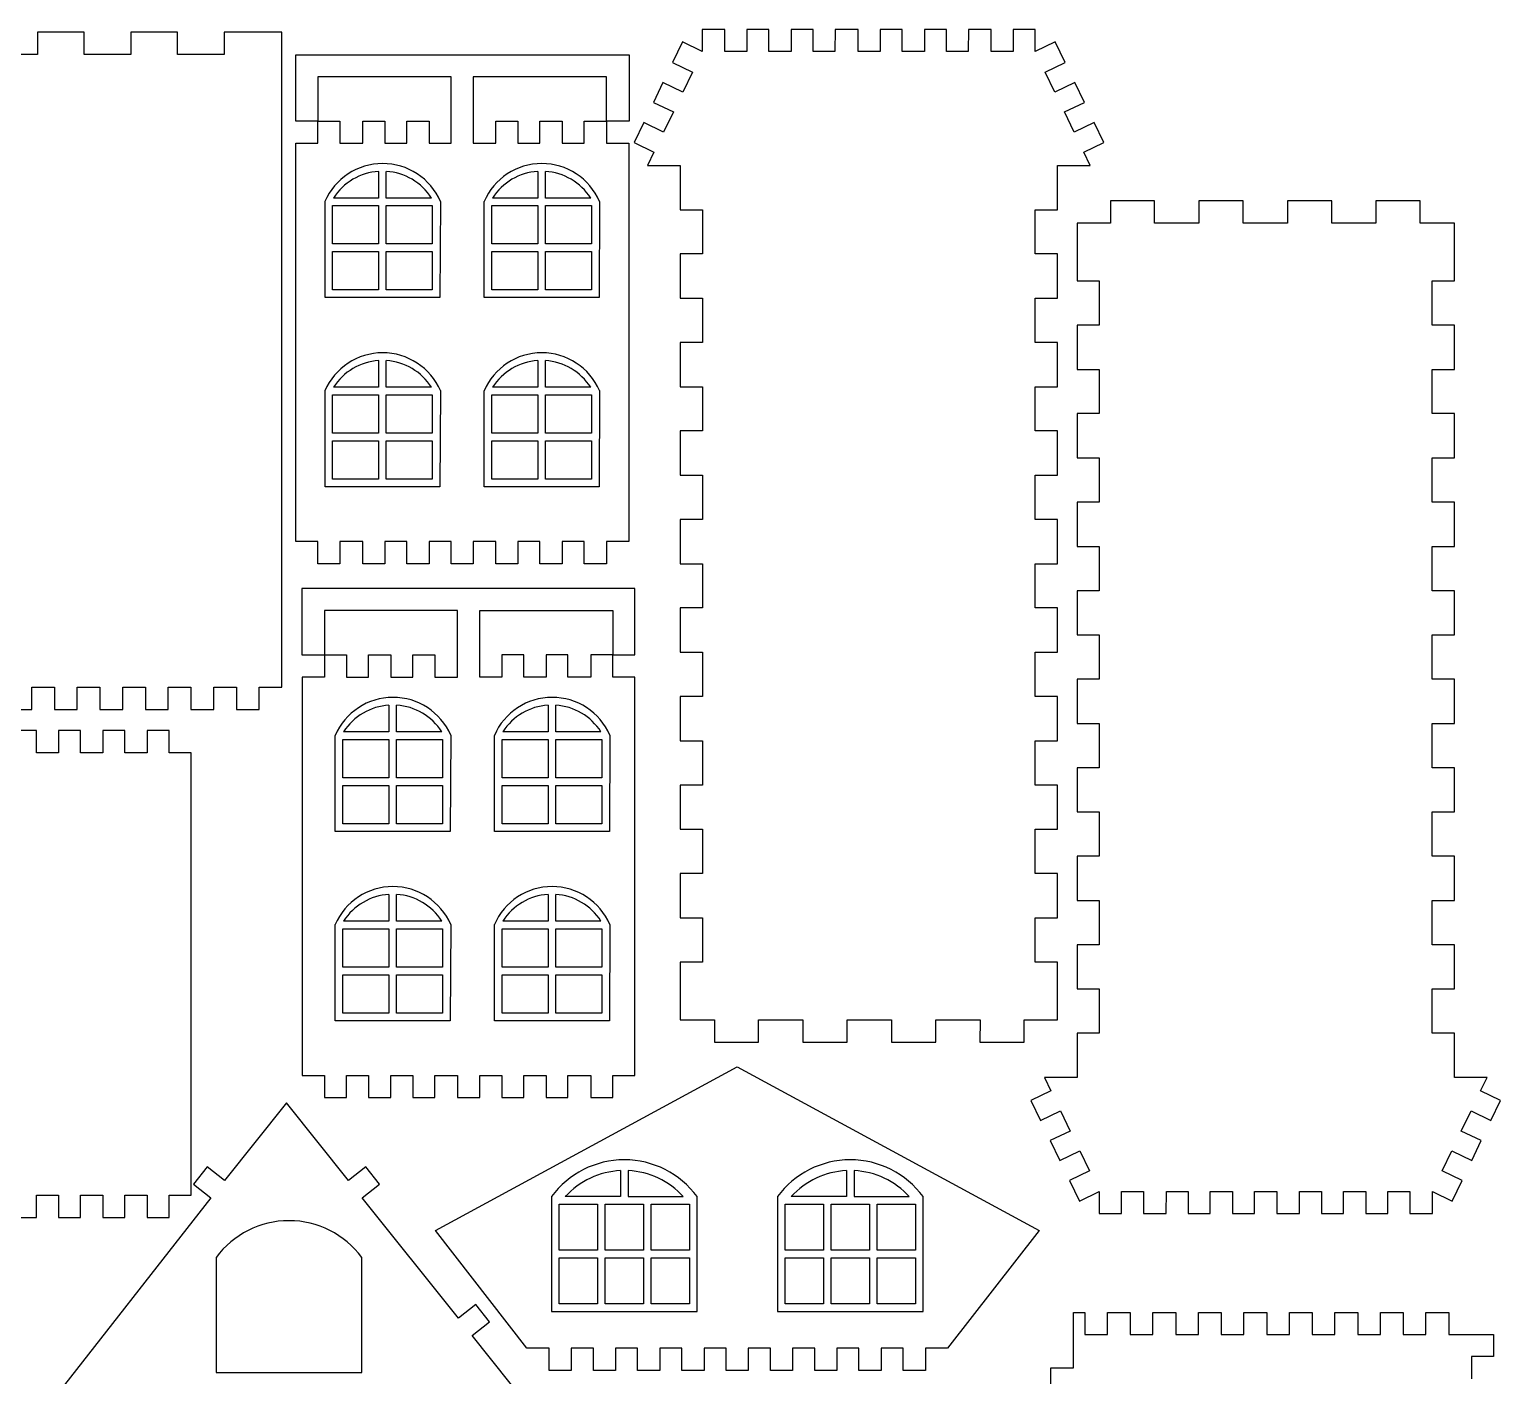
# Model space of a CAD drawing. Extents: x 3 to 797, y -421 to 397.
# Drawn here: x 530.8 to 796.6, y 152.9 to 396.2 of the extents above; entities that cross this region are included whole.
import ezdxf

# ---------------------------------------------------------------- set-up
doc = ezdxf.new("R2010")
doc.units = 0
doc.header["$MEASUREMENT"] = 0
doc.layers.add('LAYER_02', color=1, linetype='CONTINUOUS')
doc.layers.add('PLAT', color=7, linetype='CONTINUOUS')

msp = doc.modelspace()

# ---------------------------------------------------------------- linework, layer by layer
at = {"layer": 'LAYER_02'}
for p, q in [((584.17, 364.45), (584.17, 365.11)), ((584.17, 347.74), (584.17, 364.45)), ((605.02, 365.14), (604.95, 347.74)), ((612.92, 364.45), (612.92, 365.11)), ((612.92, 347.74), (612.92, 364.45)), ((633.78, 365.14), (633.7, 347.74)), ((604.95, 347.74), (584.17, 347.74)), ((633.7, 347.74), (612.92, 347.74)), ((584.17, 330.24), (584.17, 330.9)), ((584.17, 313.53), (584.17, 330.24)), ((605.02, 330.93), (604.95, 313.53)), ((612.92, 330.24), (612.92, 330.9)), ((612.92, 313.53), (612.92, 330.24)), ((633.78, 330.93), (633.7, 313.53)), ((604.95, 313.53), (584.17, 313.53)), ((633.7, 313.53), (612.92, 313.53)), ((586.02, 267.96), (586.02, 268.62)), ((606.88, 268.65), (606.8, 251.25)), ((614.78, 267.96), (614.78, 268.62)), ((635.63, 268.65), (635.56, 251.25)), ((586.02, 251.25), (586.02, 267.96)), ((614.78, 251.25), (614.78, 267.96)), ((606.8, 251.25), (586.02, 251.25)), ((635.56, 251.25), (614.78, 251.25)), ((586.02, 233.75), (586.02, 234.4)), ((606.88, 234.44), (606.8, 217.04)), ((614.78, 233.75), (614.78, 234.4)), ((635.63, 234.44), (635.56, 217.04)), ((586.02, 217.04), (586.02, 233.75)), ((614.78, 217.04), (614.78, 233.75)), ((606.8, 217.04), (586.02, 217.04)), ((635.56, 217.04), (614.78, 217.04)), ((625.1, 185.24), (625.1, 164.46)), ((651.42, 164.46), (651.42, 185.24)), ((665.93, 185.24), (665.93, 164.46)), ((692.25, 164.46), (692.25, 185.24)), ((625.1, 164.46), (651.42, 164.46)), ((665.93, 164.46), (692.25, 164.46))]:
    msp.add_line(p, q, dxfattribs=at)
for centre, radius, start, end in [((594.6, 360.62), 11.36, 23.4421, 156.7332), ((623.36, 360.62), 11.36, 23.4421, 156.7332), ((594.6, 326.41), 11.36, 23.4421, 156.7332), ((623.36, 326.41), 11.36, 23.4421, 156.7332), ((596.46, 264.13), 11.36, 23.4421, 156.7332), ((625.21, 264.13), 11.36, 23.4421, 156.7332), ((596.46, 229.92), 11.36, 23.4421, 156.7332), ((625.21, 229.92), 11.36, 23.4421, 156.7332), ((638.26, 175.54), 16.35, 36.3844, 143.6156), ((679.09, 175.54), 16.35, 36.3844, 143.6156)]:
    msp.add_arc(centre, radius, start, end, dxfattribs=at)
at = {"layer": 'PLAT'}
for p, q in [((656.42, 396.22), (652.31, 396.22)), ((652.31, 396.22), (652.35, 392.22)), ((656.42, 392.22), (656.42, 396.22)), ((664.39, 396.22), (660.4, 396.22)), ((660.4, 396.22), (660.4, 392.22)), ((664.39, 392.22), (664.39, 396.22)), ((672.4, 396.22), (668.41, 396.22)), ((668.41, 396.22), (668.41, 392.22)), ((672.4, 392.22), (672.4, 396.22)), ((676.39, 396.22), (676.33, 392.22)), ((680.49, 396.22), (676.39, 396.22)), ((680.49, 392.22), (680.49, 396.22)), ((688.46, 396.22), (684.47, 396.22)), ((684.47, 396.22), (684.47, 392.22)), ((688.46, 392.22), (688.46, 396.22)), ((696.47, 396.22), (692.49, 396.22)), ((692.49, 396.22), (692.49, 392.22)), ((696.47, 392.22), (696.47, 396.22)), ((700.46, 396.22), (700.4, 392.22)), ((704.56, 396.22), (700.46, 396.22)), ((704.56, 392.22), (704.56, 396.22)), ((712.53, 396.22), (708.55, 396.22)), ((708.55, 396.22), (708.55, 392.22)), ((712.53, 392.22), (712.53, 396.22)), ((540.63, 395.71), (532.19, 395.71)), ((532.19, 395.71), (532.19, 391.71)), ((540.63, 391.71), (540.63, 395.71)), ((557.52, 395.71), (549.07, 395.71)), ((549.07, 395.71), (549.07, 391.71)), ((557.52, 391.71), (557.52, 395.71)), ((576.38, 395.71), (565.96, 395.71)), ((565.96, 395.71), (565.96, 391.71)), ((576.38, 277.3), (576.38, 395.71)), ((648.78, 393.96), (646.99, 390.25)), ((652.35, 392.22), (648.78, 393.96)), ((716.13, 393.96), (712.53, 392.22)), ((717.92, 390.25), (716.13, 393.96)), ((532.19, 391.71), (523.74, 391.7)), ((549.07, 391.71), (540.63, 391.71)), ((565.96, 391.71), (557.52, 391.71)), ((578.9, 379.65), (578.9, 391.65)), ((578.9, 391.65), (639.11, 391.65)), ((639.11, 391.65), (639.11, 379.65)), ((660.4, 392.22), (656.42, 392.22)), ((668.41, 392.22), (664.39, 392.22)), ((676.33, 392.22), (672.4, 392.22)), ((684.47, 392.22), (680.49, 392.22)), ((692.49, 392.22), (688.46, 392.22)), ((700.4, 392.22), (696.47, 392.22)), ((708.55, 392.22), (704.56, 392.22)), ((646.99, 390.25), (650.59, 388.51)), ((650.59, 388.51), (648.85, 384.91)), ((714.32, 388.51), (717.92, 390.25)), ((716.06, 384.91), (714.32, 388.51)), ((606.95, 387.65), (582.88, 387.65)), ((582.88, 387.65), (582.88, 379.65)), ((606.95, 379.65), (606.95, 387.65)), ((635.01, 387.65), (610.94, 387.65)), ((610.94, 387.65), (610.94, 379.65)), ((635.01, 379.65), (635.01, 387.65)), ((645.25, 386.65), (643.51, 383.04)), ((648.85, 384.91), (645.25, 386.65)), ((719.66, 386.65), (716.06, 384.91)), ((721.4, 383.04), (719.66, 386.65)), ((643.51, 383.04), (647.12, 381.31)), ((717.79, 381.31), (721.4, 383.04)), ((647.12, 381.31), (645.36, 377.67)), ((719.55, 377.67), (717.79, 381.31)), ((582.88, 379.65), (578.9, 379.65)), ((582.88, 375.65), (582.88, 379.65)), ((582.88, 379.65), (586.87, 379.65)), ((586.87, 379.65), (586.87, 375.65)), ((590.99, 375.65), (590.99, 379.65)), ((590.99, 379.65), (594.96, 379.65)), ((594.96, 379.65), (594.96, 375.65)), ((598.94, 375.65), (598.94, 379.65)), ((598.94, 379.65), (602.97, 379.65)), ((602.97, 379.65), (602.97, 375.65)), ((606.95, 375.65), (606.95, 379.65)), ((610.94, 379.65), (610.94, 375.65)), ((615.06, 375.65), (615.06, 379.65)), ((615.06, 379.65), (619.03, 379.65)), ((619.03, 379.65), (619.03, 375.65)), ((623.01, 375.65), (623.01, 379.65)), ((623.01, 379.65), (627.04, 379.65)), ((627.04, 379.65), (627.04, 375.65)), ((631.02, 375.65), (631.02, 379.65)), ((631.02, 379.65), (635.01, 379.65)), ((639.11, 379.65), (635.01, 379.65)), ((635.01, 379.65), (635.01, 375.65)), ((641.76, 379.4), (640.02, 375.8)), ((645.36, 377.67), (641.76, 379.4)), ((723.15, 379.4), (719.55, 377.67)), ((724.89, 375.8), (723.15, 379.4)), ((578.9, 303.65), (578.9, 375.65)), ((578.9, 375.65), (582.88, 375.65)), ((586.87, 375.65), (590.99, 375.65)), ((594.96, 375.65), (598.94, 375.65)), ((602.97, 375.65), (606.95, 375.65)), ((610.94, 375.65), (615.06, 375.65)), ((619.03, 375.65), (623.01, 375.65)), ((627.04, 375.65), (631.02, 375.65)), ((635.01, 375.65), (639.05, 375.65)), ((639.05, 375.65), (639.05, 303.65)), ((640.02, 375.8), (643.62, 374.06)), ((721.28, 374.06), (724.89, 375.8)), ((643.62, 374.06), (642.45, 371.64)), ((722.45, 371.64), (721.28, 374.06)), ((593.86, 370.57), (593.86, 365.75)), ((595.25, 365.75), (595.25, 370.57)), ((622.62, 370.57), (622.62, 365.75)), ((624.01, 365.75), (624.01, 370.57)), ((642.45, 371.64), (648.38, 371.64)), ((648.38, 371.64), (648.38, 363.64)), ((716.53, 363.64), (716.53, 371.64)), ((716.53, 371.64), (722.45, 371.64)), ((585.55, 364.37), (593.86, 364.37)), ((585.55, 357.44), (585.55, 364.37)), ((593.86, 365.75), (585.68, 365.75)), ((593.86, 364.37), (593.86, 357.44)), ((603.43, 365.75), (595.25, 365.75)), ((595.25, 357.44), (595.25, 364.37)), ((595.25, 364.37), (603.56, 364.37)), ((603.56, 364.37), (603.56, 357.44)), ((614.31, 364.37), (622.62, 364.37)), ((614.31, 357.44), (614.31, 364.37)), ((622.62, 365.75), (614.44, 365.75)), ((622.62, 364.37), (622.62, 357.44)), ((632.19, 365.75), (624.01, 365.75)), ((624.01, 357.44), (624.01, 364.37)), ((624.01, 364.37), (632.32, 364.37)), ((632.32, 364.37), (632.32, 357.44)), ((734.1, 365.22), (726.1, 365.22)), ((726.1, 365.22), (726.1, 361.22)), ((734.09, 361.22), (734.1, 365.22)), ((750.1, 365.22), (742.1, 365.22)), ((742.1, 365.22), (742.1, 361.22)), ((750.09, 361.22), (750.1, 365.22)), ((766.1, 365.22), (758.1, 365.22)), ((758.1, 365.22), (758.1, 361.22)), ((766.09, 361.22), (766.1, 365.22)), ((782.1, 365.22), (774.1, 365.22)), ((774.1, 365.22), (774.1, 361.22)), ((782.1, 361.22), (782.1, 365.22)), ((648.38, 363.64), (652.38, 363.64)), ((652.38, 363.64), (652.38, 355.64)), ((712.53, 355.64), (712.53, 363.64)), ((712.53, 363.64), (716.53, 363.64)), ((724.1, 361.18), (720.1, 361.18)), ((720.1, 361.18), (720.1, 350.77)), ((726.1, 361.22), (724.1, 361.18)), ((742.1, 361.22), (734.09, 361.22)), ((758.1, 361.22), (750.09, 361.22)), ((774.1, 361.22), (766.09, 361.22)), ((784.26, 361.18), (782.1, 361.22)), ((788.26, 361.18), (784.26, 361.18)), ((788.26, 350.77), (788.26, 361.18)), ((593.86, 357.44), (585.55, 357.44)), ((603.56, 357.44), (595.25, 357.44)), ((622.62, 357.44), (614.31, 357.44)), ((632.32, 357.44), (624.01, 357.44)), ((585.55, 349.13), (585.55, 356.06)), ((585.55, 356.06), (593.86, 356.06)), ((593.86, 356.06), (593.86, 349.13)), ((595.25, 356.06), (603.56, 356.06)), ((595.25, 349.13), (595.25, 356.06)), ((603.56, 356.06), (603.56, 349.13)), ((614.31, 349.13), (614.31, 356.06)), ((614.31, 356.06), (622.62, 356.06)), ((622.62, 356.06), (622.62, 349.13)), ((624.01, 356.06), (632.32, 356.06)), ((624.01, 349.13), (624.01, 356.06)), ((632.32, 356.06), (632.32, 349.13)), ((652.38, 355.64), (648.38, 355.64)), ((648.38, 355.64), (648.38, 347.64)), ((716.53, 355.64), (712.53, 355.64)), ((716.53, 347.64), (716.53, 355.64)), ((593.86, 349.13), (585.55, 349.13)), ((603.56, 349.13), (595.25, 349.13)), ((622.62, 349.13), (614.31, 349.13)), ((632.32, 349.13), (624.01, 349.13)), ((720.1, 350.77), (724.1, 350.77)), ((724.1, 350.77), (724.1, 342.77)), ((784.26, 342.77), (784.26, 350.77)), ((784.26, 350.77), (788.26, 350.77)), ((648.38, 347.64), (652.38, 347.64)), ((652.38, 347.64), (652.38, 339.64)), ((712.53, 339.64), (712.53, 347.64)), ((712.53, 347.64), (716.53, 347.64)), ((724.1, 342.77), (720.1, 342.77)), ((720.1, 342.77), (720.1, 334.77)), ((788.26, 342.77), (784.26, 342.77)), ((788.26, 334.77), (788.26, 342.77)), ((652.38, 339.64), (648.38, 339.64)), ((648.38, 339.64), (648.38, 331.64)), ((716.53, 339.64), (712.53, 339.64)), ((716.53, 331.64), (716.53, 339.64)), ((593.86, 336.36), (593.86, 331.54)), ((595.25, 331.54), (595.25, 336.36)), ((622.62, 336.36), (622.62, 331.54)), ((624.01, 331.54), (624.01, 336.36)), ((720.1, 334.77), (724.1, 334.77)), ((724.1, 334.77), (724.1, 326.77)), ((784.26, 326.77), (784.26, 334.77)), ((784.26, 334.77), (788.26, 334.77)), ((585.55, 330.16), (593.86, 330.16)), ((585.55, 323.23), (585.55, 330.16)), ((593.86, 331.54), (585.68, 331.54)), ((593.86, 330.16), (593.86, 323.23)), ((603.43, 331.54), (595.25, 331.54)), ((595.25, 323.23), (595.25, 330.16)), ((595.25, 330.16), (603.56, 330.16)), ((603.56, 330.16), (603.56, 323.23)), ((614.31, 330.16), (622.62, 330.16)), ((614.31, 323.23), (614.31, 330.16)), ((622.62, 331.54), (614.44, 331.54)), ((622.62, 330.16), (622.62, 323.23)), ((632.19, 331.54), (624.01, 331.54)), ((624.01, 323.23), (624.01, 330.16)), ((624.01, 330.16), (632.32, 330.16)), ((632.32, 330.16), (632.32, 323.23)), ((648.38, 331.64), (652.38, 331.64)), ((652.38, 331.64), (652.38, 323.64)), ((712.53, 323.64), (712.53, 331.64)), ((712.53, 331.64), (716.53, 331.64)), ((724.1, 326.77), (720.1, 326.77)), ((720.1, 326.77), (720.1, 318.77)), ((788.26, 326.77), (784.26, 326.77)), ((788.26, 318.77), (788.26, 326.77)), ((593.86, 323.23), (585.55, 323.23)), ((585.55, 314.92), (585.55, 321.85)), ((585.55, 321.85), (593.86, 321.85)), ((593.86, 321.85), (593.86, 314.92)), ((603.56, 323.23), (595.25, 323.23)), ((595.25, 321.85), (603.56, 321.85)), ((595.25, 314.92), (595.25, 321.85)), ((603.56, 321.85), (603.56, 314.92)), ((622.62, 323.23), (614.31, 323.23)), ((614.31, 314.92), (614.31, 321.85)), ((614.31, 321.85), (622.62, 321.85)), ((622.62, 321.85), (622.62, 314.92)), ((632.32, 323.23), (624.01, 323.23)), ((624.01, 321.85), (632.32, 321.85)), ((624.01, 314.92), (624.01, 321.85)), ((632.32, 321.85), (632.32, 314.92)), ((652.38, 323.64), (648.38, 323.64)), ((648.38, 323.64), (648.38, 315.64)), ((716.53, 323.64), (712.53, 323.64)), ((716.53, 315.64), (716.53, 323.64)), ((720.1, 318.77), (724.1, 318.77)), ((724.1, 318.77), (724.1, 310.77)), ((784.26, 310.77), (784.26, 318.77)), ((784.26, 318.77), (788.26, 318.77)), ((593.86, 314.92), (585.55, 314.92)), ((603.56, 314.92), (595.25, 314.92)), ((622.62, 314.92), (614.31, 314.92)), ((632.32, 314.92), (624.01, 314.92)), ((648.38, 315.64), (652.38, 315.64)), ((652.38, 315.64), (652.38, 307.64)), ((712.53, 307.64), (712.53, 315.64)), ((712.53, 315.64), (716.53, 315.64)), ((724.1, 310.77), (720.1, 310.77)), ((720.1, 310.77), (720.1, 302.77)), ((788.26, 310.77), (784.26, 310.77)), ((788.26, 302.77), (788.26, 310.77)), ((652.38, 307.64), (648.38, 307.64)), ((648.38, 307.64), (648.38, 299.64)), ((716.53, 307.64), (712.53, 307.64)), ((716.53, 299.64), (716.53, 307.64)), ((582.88, 303.65), (578.9, 303.65)), ((582.88, 299.65), (582.88, 303.65)), ((590.99, 303.65), (586.87, 303.65)), ((586.87, 303.65), (586.87, 299.65)), ((590.99, 299.65), (590.99, 303.65)), ((598.94, 303.65), (594.96, 303.65)), ((594.96, 303.65), (594.96, 299.65)), ((598.94, 299.65), (598.94, 303.65)), ((606.95, 303.65), (602.97, 303.65)), ((602.97, 303.65), (602.97, 299.65)), ((606.95, 299.65), (606.95, 303.65)), ((615.06, 303.65), (610.94, 303.65)), ((610.94, 303.65), (610.94, 299.65)), ((615.06, 299.65), (615.06, 303.65)), ((623.01, 303.65), (619.03, 303.65)), ((619.03, 303.65), (619.03, 299.65)), ((623.01, 299.65), (623.01, 303.65)), ((631.02, 303.65), (627.04, 303.65)), ((627.04, 303.65), (627.04, 299.65)), ((631.02, 299.65), (631.02, 303.65)), ((639.05, 303.65), (635.01, 303.65)), ((635.01, 303.65), (635.01, 299.65)), ((720.1, 302.77), (724.1, 302.77)), ((724.1, 302.77), (724.1, 294.77)), ((784.26, 294.77), (784.26, 302.77)), ((784.26, 302.77), (788.26, 302.77)), ((586.87, 299.65), (582.88, 299.65)), ((594.96, 299.65), (590.99, 299.65)), ((602.97, 299.65), (598.94, 299.65)), ((610.94, 299.65), (606.95, 299.65)), ((619.03, 299.65), (615.06, 299.65)), ((627.04, 299.65), (623.01, 299.65)), ((635.01, 299.65), (631.02, 299.65)), ((648.38, 299.64), (652.38, 299.64)), ((652.38, 299.64), (652.38, 291.64)), ((712.53, 291.64), (712.53, 299.64)), ((712.53, 299.64), (716.53, 299.64)), ((640.18, 295.16), (579.96, 295.16)), ((579.96, 295.16), (579.96, 283.16)), ((640.18, 283.16), (640.18, 295.16)), ((724.1, 294.77), (720.1, 294.77)), ((720.1, 294.77), (720.1, 286.77)), ((788.26, 294.77), (784.26, 294.77)), ((788.26, 286.77), (788.26, 294.77)), ((608.13, 291.16), (584.06, 291.16)), ((584.06, 291.16), (584.06, 283.16)), ((608.13, 283.16), (608.13, 291.16)), ((612.12, 291.16), (636.19, 291.16)), ((612.12, 283.16), (612.12, 291.16)), ((636.19, 291.16), (636.19, 283.16)), ((652.38, 291.64), (648.38, 291.64)), ((648.38, 291.64), (648.38, 283.64)), ((716.53, 291.64), (712.53, 291.64)), ((716.53, 283.64), (716.53, 291.64)), ((720.1, 286.77), (724.1, 286.77)), ((724.1, 286.77), (724.1, 278.77)), ((784.26, 278.77), (784.26, 286.77)), ((784.26, 286.77), (788.26, 286.77)), ((579.96, 283.16), (584.06, 283.16)), ((584.06, 283.16), (588.05, 283.16)), ((584.06, 283.16), (584.06, 279.16)), ((588.05, 283.16), (588.05, 279.16)), ((592.03, 279.16), (592.03, 283.16)), ((592.03, 283.16), (596.06, 283.16)), ((596.06, 283.16), (596.06, 279.16)), ((600.05, 279.16), (600.05, 283.16)), ((600.05, 283.16), (604.01, 283.16)), ((604.01, 283.16), (604.01, 279.16)), ((608.13, 279.16), (608.13, 283.16)), ((612.12, 279.16), (612.12, 283.16)), ((620.13, 283.16), (616.1, 283.16)), ((616.1, 283.16), (616.1, 279.16)), ((620.13, 279.16), (620.13, 283.16)), ((628.08, 283.16), (624.12, 283.16)), ((624.12, 283.16), (624.12, 279.16)), ((628.08, 279.16), (628.08, 283.16)), ((636.19, 283.16), (632.21, 283.16)), ((632.21, 283.16), (632.21, 279.16)), ((636.19, 283.16), (640.18, 283.16)), ((636.19, 279.16), (636.19, 283.16)), ((648.38, 283.64), (652.38, 283.64)), ((652.38, 283.64), (652.38, 275.64)), ((712.53, 275.64), (712.53, 283.64)), ((712.53, 283.64), (716.53, 283.64)), ((584.06, 279.16), (580.02, 279.16)), ((580.02, 279.16), (580.02, 207.16)), ((588.05, 279.16), (592.03, 279.16)), ((596.06, 279.16), (600.05, 279.16)), ((604.01, 279.16), (608.13, 279.16)), ((616.1, 279.16), (612.12, 279.16)), ((624.12, 279.16), (620.13, 279.16)), ((632.21, 279.16), (628.08, 279.16)), ((640.18, 279.16), (636.19, 279.16)), ((640.18, 207.16), (640.18, 279.16)), ((531.16, 273.3), (531.16, 277.3)), ((531.16, 277.3), (535.27, 277.3)), ((535.27, 277.3), (535.27, 273.3)), ((539.39, 273.3), (539.39, 277.3)), ((539.39, 277.3), (543.5, 277.3)), ((543.5, 277.3), (543.5, 273.3)), ((547.61, 273.3), (547.61, 277.3)), ((547.61, 277.3), (551.72, 277.3)), ((551.72, 277.3), (551.72, 273.3)), ((555.83, 273.3), (555.83, 277.3)), ((555.83, 277.3), (559.94, 277.3)), ((559.94, 277.3), (559.94, 273.3)), ((564.05, 273.3), (564.05, 277.3)), ((564.05, 277.3), (568.16, 277.3)), ((568.16, 277.3), (568.16, 273.3)), ((572.27, 273.3), (572.27, 277.3)), ((572.27, 277.3), (576.38, 277.3)), ((724.1, 278.77), (720.1, 278.77)), ((720.1, 278.77), (720.1, 270.77)), ((788.26, 278.77), (784.26, 278.77)), ((788.26, 270.77), (788.26, 278.77)), ((595.72, 274.08), (595.72, 269.26)), ((597.11, 269.26), (597.11, 274.08)), ((624.48, 274.08), (624.48, 269.26)), ((625.86, 269.26), (625.86, 274.08)), ((652.38, 275.64), (648.38, 275.64)), ((648.38, 275.64), (648.38, 267.64)), ((716.53, 275.64), (712.53, 275.64)), ((716.53, 267.64), (716.53, 275.64)), ((527.05, 273.3), (531.16, 273.3)), ((535.27, 273.3), (539.39, 273.3)), ((543.5, 273.3), (547.61, 273.3)), ((551.72, 273.3), (555.83, 273.3)), ((559.94, 273.3), (564.05, 273.3)), ((568.16, 273.3), (572.27, 273.3)), ((532.01, 269.48), (528.01, 269.48)), ((532.01, 265.48), (532.01, 269.48)), ((540.01, 269.48), (536.01, 269.48)), ((536.01, 269.48), (536.01, 265.48)), ((540.01, 265.48), (540.01, 269.48)), ((548.01, 269.48), (544.01, 269.48)), ((544.01, 269.48), (544.01, 265.48)), ((548.01, 265.48), (548.01, 269.48)), ((556.01, 269.48), (552.01, 269.48)), ((552.01, 269.48), (552.01, 265.48)), ((556.01, 265.48), (556.01, 269.48)), ((595.72, 269.26), (587.54, 269.26)), ((605.29, 269.26), (597.11, 269.26)), ((624.48, 269.26), (616.3, 269.26)), ((634.04, 269.26), (625.86, 269.26)), ((720.1, 270.77), (724.1, 270.77)), ((724.1, 270.77), (724.1, 262.77)), ((784.26, 262.77), (784.26, 270.77)), ((784.26, 270.77), (788.26, 270.77)), ((587.41, 267.87), (595.72, 267.87)), ((587.41, 260.95), (587.41, 267.87)), ((595.72, 267.87), (595.72, 260.95)), ((597.11, 260.95), (597.11, 267.87)), ((597.11, 267.87), (605.42, 267.87)), ((605.42, 267.87), (605.42, 260.95)), ((616.17, 267.87), (624.48, 267.87)), ((616.17, 260.95), (616.17, 267.87)), ((624.48, 267.87), (624.48, 260.95)), ((625.86, 260.95), (625.86, 267.87)), ((625.86, 267.87), (634.17, 267.87)), ((634.17, 267.87), (634.17, 260.95)), ((648.38, 267.64), (652.38, 267.64)), ((652.38, 267.64), (652.38, 259.64)), ((712.53, 259.64), (712.53, 267.64)), ((712.53, 267.64), (716.53, 267.64)), ((536.01, 265.48), (532.01, 265.48)), ((544.01, 265.48), (540.01, 265.48)), ((552.01, 265.48), (548.01, 265.48)), ((560.01, 265.48), (556.01, 265.48)), ((560.01, 185.48), (560.01, 265.48)), ((595.72, 260.95), (587.41, 260.95)), ((605.42, 260.95), (597.11, 260.95)), ((624.48, 260.95), (616.17, 260.95)), ((634.17, 260.95), (625.86, 260.95)), ((724.1, 262.77), (720.1, 262.77)), ((720.1, 262.77), (720.1, 254.77)), ((788.26, 262.77), (784.26, 262.77)), ((788.26, 254.77), (788.26, 262.77)), ((587.41, 252.64), (587.41, 259.56)), ((587.41, 259.56), (595.72, 259.56)), ((595.72, 259.56), (595.72, 252.64)), ((597.11, 259.56), (605.42, 259.56)), ((597.11, 252.64), (597.11, 259.56)), ((605.42, 259.56), (605.42, 252.64)), ((616.17, 252.64), (616.17, 259.56)), ((616.17, 259.56), (624.48, 259.56)), ((624.48, 259.56), (624.48, 252.64)), ((625.86, 259.56), (634.17, 259.56)), ((625.86, 252.64), (625.86, 259.56)), ((634.17, 259.56), (634.17, 252.64)), ((652.38, 259.64), (648.38, 259.64)), ((648.38, 259.64), (648.38, 251.64)), ((716.53, 259.64), (712.53, 259.64)), ((716.53, 251.64), (716.53, 259.64)), ((595.72, 252.64), (587.41, 252.64)), ((605.42, 252.64), (597.11, 252.64)), ((624.48, 252.64), (616.17, 252.64)), ((634.17, 252.64), (625.86, 252.64)), ((720.1, 254.77), (724.1, 254.77)), ((724.1, 254.77), (724.1, 246.77)), ((784.26, 246.77), (784.26, 254.77)), ((784.26, 254.77), (788.26, 254.77)), ((648.38, 251.64), (652.38, 251.64)), ((652.38, 251.64), (652.38, 243.64)), ((712.53, 243.64), (712.53, 251.64)), ((712.53, 251.64), (716.53, 251.64)), ((724.1, 246.77), (720.1, 246.77)), ((720.1, 246.77), (720.1, 238.77)), ((788.26, 246.77), (784.26, 246.77)), ((788.26, 238.77), (788.26, 246.77)), ((652.38, 243.64), (648.38, 243.64)), ((648.38, 243.64), (648.38, 235.64)), ((716.53, 243.64), (712.53, 243.64)), ((716.53, 235.64), (716.53, 243.64)), ((595.72, 239.87), (595.72, 235.05)), ((597.11, 235.05), (597.11, 239.87)), ((624.48, 239.87), (624.48, 235.05)), ((625.86, 235.05), (625.86, 239.87)), ((720.1, 238.77), (724.1, 238.77)), ((724.1, 238.77), (724.1, 230.77)), ((784.26, 230.77), (784.26, 238.77)), ((784.26, 238.77), (788.26, 238.77)), ((595.72, 235.05), (587.54, 235.05)), ((605.29, 235.05), (597.11, 235.05)), ((624.48, 235.05), (616.3, 235.05)), ((634.04, 235.05), (625.86, 235.05)), ((648.38, 235.64), (652.38, 235.64)), ((652.38, 235.64), (652.38, 227.64)), ((712.53, 227.64), (712.53, 235.64)), ((712.53, 235.64), (716.53, 235.64)), ((587.41, 233.66), (595.72, 233.66)), ((587.41, 226.74), (587.41, 233.66)), ((595.72, 233.66), (595.72, 226.74)), ((597.11, 226.74), (597.11, 233.66)), ((597.11, 233.66), (605.42, 233.66)), ((605.42, 233.66), (605.42, 226.74)), ((616.17, 233.66), (624.48, 233.66)), ((616.17, 226.74), (616.17, 233.66)), ((624.48, 233.66), (624.48, 226.74)), ((625.86, 226.74), (625.86, 233.66)), ((625.86, 233.66), (634.17, 233.66)), ((634.17, 233.66), (634.17, 226.74)), ((724.1, 230.77), (720.1, 230.77)), ((720.1, 230.77), (720.1, 222.77)), ((788.26, 230.77), (784.26, 230.77)), ((788.26, 222.77), (788.26, 230.77)), ((595.72, 226.74), (587.41, 226.74)), ((605.42, 226.74), (597.11, 226.74)), ((624.48, 226.74), (616.17, 226.74)), ((634.17, 226.74), (625.86, 226.74)), ((652.38, 227.64), (648.38, 227.64)), ((648.38, 227.64), (648.38, 217.22)), ((716.53, 227.64), (712.53, 227.64)), ((716.53, 217.22), (716.53, 227.64)), ((587.41, 218.43), (587.41, 225.35)), ((587.41, 225.35), (595.72, 225.35)), ((595.72, 225.35), (595.72, 218.43)), ((597.11, 225.35), (605.42, 225.35)), ((597.11, 218.43), (597.11, 225.35)), ((605.42, 225.35), (605.42, 218.43)), ((616.17, 218.43), (616.17, 225.35)), ((616.17, 225.35), (624.48, 225.35)), ((624.48, 225.35), (624.48, 218.43)), ((625.86, 225.35), (634.17, 225.35)), ((625.86, 218.43), (625.86, 225.35)), ((634.17, 225.35), (634.17, 218.43)), ((720.1, 222.77), (724.1, 222.77)), ((724.1, 222.77), (724.1, 214.77)), ((784.26, 214.77), (784.26, 222.77)), ((784.26, 222.77), (788.26, 222.77)), ((595.72, 218.43), (587.41, 218.43)), ((605.42, 218.43), (597.11, 218.43)), ((624.48, 218.43), (616.17, 218.43)), ((634.17, 218.43), (625.86, 218.43)), ((648.38, 217.22), (652.38, 217.22)), ((652.38, 217.22), (654.53, 217.18)), ((654.53, 217.18), (654.53, 213.18)), ((662.53, 213.18), (662.53, 217.18)), ((662.53, 217.18), (670.55, 217.18)), ((670.55, 217.18), (670.53, 213.18)), ((678.53, 213.18), (678.53, 217.18)), ((678.53, 217.18), (686.55, 217.18)), ((686.55, 217.18), (686.53, 213.18)), ((694.53, 213.18), (694.53, 217.18)), ((694.53, 217.18), (702.55, 217.18)), ((702.55, 217.18), (702.53, 213.18)), ((710.53, 217.18), (712.53, 217.22)), ((710.53, 213.18), (710.53, 217.18)), ((712.53, 217.22), (716.53, 217.22)), ((654.53, 213.18), (662.53, 213.18)), ((670.53, 213.18), (678.53, 213.18)), ((686.53, 213.18), (694.53, 213.18)), ((702.53, 213.18), (710.53, 213.18)), ((724.1, 214.77), (720.1, 214.77)), ((720.1, 214.77), (720.1, 206.77)), ((788.26, 214.77), (784.26, 214.77)), ((788.26, 206.77), (788.26, 214.77)), ((604.11, 179.14), (658.67, 208.69)), ((658.67, 208.69), (713.24, 179.14)), ((580.02, 207.16), (584.06, 207.16)), ((584.06, 207.16), (584.06, 203.16)), ((588.05, 203.16), (588.05, 207.16)), ((588.05, 207.16), (592.03, 207.16)), ((592.03, 207.16), (592.03, 203.16)), ((596.06, 203.16), (596.06, 207.16)), ((596.06, 207.16), (600.05, 207.16)), ((600.05, 207.16), (600.05, 203.16)), ((604.01, 203.16), (604.01, 207.16)), ((604.01, 207.16), (608.13, 207.16)), ((608.13, 207.16), (608.13, 203.16)), ((612.12, 203.16), (612.12, 207.16)), ((612.12, 207.16), (616.1, 207.16)), ((616.1, 207.16), (616.1, 203.16)), ((620.13, 203.16), (620.13, 207.16)), ((620.13, 207.16), (624.12, 207.16)), ((624.12, 207.16), (624.12, 203.16)), ((628.08, 203.16), (628.08, 207.16)), ((628.08, 207.16), (632.21, 207.16)), ((632.21, 207.16), (632.21, 203.16)), ((636.19, 203.16), (636.19, 207.16)), ((636.19, 207.16), (640.18, 207.16)), ((720.1, 206.77), (714.18, 206.77)), ((714.18, 206.77), (715.35, 204.34)), ((794.18, 206.77), (788.26, 206.77)), ((793.01, 204.34), (794.18, 206.77)), ((577.2, 202.17), (566.01, 188.14)), ((588.4, 188.14), (577.2, 202.17)), ((584.06, 203.16), (588.05, 203.16)), ((592.03, 203.16), (596.06, 203.16)), ((600.05, 203.16), (604.01, 203.16)), ((608.13, 203.16), (612.12, 203.16)), ((616.1, 203.16), (620.13, 203.16)), ((624.12, 203.16), (628.08, 203.16)), ((632.21, 203.16), (636.19, 203.16)), ((715.35, 204.34), (711.75, 202.6)), ((711.75, 202.6), (713.48, 199)), ((796.61, 202.6), (793.01, 204.34)), ((794.88, 199), (796.61, 202.6)), ((713.48, 199), (717.09, 200.74)), ((717.09, 200.74), (718.84, 197.1)), ((789.52, 197.1), (791.27, 200.74)), ((791.27, 200.74), (794.88, 199)), ((718.84, 197.1), (715.24, 195.36)), ((793.12, 195.36), (789.52, 197.1)), ((715.24, 195.36), (716.98, 191.76)), ((791.39, 191.76), (793.12, 195.36)), ((716.98, 191.76), (720.58, 193.49)), ((720.58, 193.49), (722.32, 189.89)), ((786.04, 189.89), (787.78, 193.49)), ((787.78, 193.49), (791.39, 191.76)), ((562.88, 190.64), (560.39, 187.51)), ((566.01, 188.14), (562.88, 190.64)), ((591.52, 190.64), (588.4, 188.14)), ((594.02, 187.51), (591.52, 190.64)), ((637.58, 189.94), (637.58, 185.24)), ((638.96, 189.94), (638.96, 185.24)), ((678.41, 189.94), (678.41, 185.24)), ((679.79, 189.94), (679.79, 185.24)), ((722.32, 189.89), (718.71, 188.15)), ((789.65, 188.15), (786.04, 189.89)), ((560.39, 187.51), (563.51, 185.02)), ((590.89, 185.02), (594.02, 187.51)), ((718.71, 188.15), (720.5, 184.44)), ((720.5, 184.44), (724.1, 186.18)), ((724.1, 186.18), (724.1, 182.18)), ((728.09, 182.18), (728.09, 186.18)), ((728.09, 186.18), (732.07, 186.18)), ((732.07, 186.18), (732.07, 182.18)), ((736.18, 182.18), (736.23, 186.18)), ((736.23, 186.18), (740.16, 186.18)), ((740.16, 186.18), (740.16, 182.18)), ((744.15, 182.18), (744.15, 186.18)), ((744.15, 186.18), (748.18, 186.18)), ((748.18, 186.18), (748.18, 182.18)), ((752.16, 182.18), (752.16, 186.18)), ((752.16, 186.18), (756.15, 186.18)), ((756.15, 186.18), (756.15, 182.18)), ((760.25, 182.18), (760.3, 186.18)), ((760.3, 186.18), (764.23, 186.18)), ((764.23, 186.18), (764.23, 182.18)), ((768.22, 182.18), (768.22, 186.18)), ((768.22, 186.18), (772.25, 186.18)), ((772.25, 186.18), (772.25, 182.18)), ((776.23, 182.18), (776.23, 186.18)), ((776.23, 186.18), (780.22, 186.18)), ((780.22, 186.18), (780.22, 182.18)), ((784.32, 182.18), (784.29, 186.18)), ((784.29, 186.18), (787.86, 184.44)), ((787.86, 184.44), (789.65, 188.15)), ((532.01, 181.48), (532.01, 185.48)), ((532.01, 185.48), (536.01, 185.48)), ((563.51, 185.02), (533.56, 146.75)), ((536.01, 185.48), (536.01, 181.48)), ((540.01, 181.48), (540.01, 185.48)), ((540.01, 185.48), (544.01, 185.48)), ((544.01, 185.48), (544.01, 181.48)), ((548.01, 181.48), (548.01, 185.48)), ((548.01, 185.48), (552.01, 185.48)), ((552.01, 185.48), (552.01, 181.48)), ((556.01, 185.48), (560.01, 185.48)), ((556.01, 181.48), (556.01, 185.48)), ((608.27, 163.24), (590.89, 185.02)), ((626.48, 175.54), (626.48, 183.85)), ((626.48, 183.85), (633.41, 183.85)), ((637.58, 185.24), (627.59, 185.24)), ((633.41, 183.85), (633.41, 175.54)), ((634.79, 175.54), (634.79, 183.85)), ((634.79, 183.85), (641.72, 183.85)), ((638.96, 185.24), (648.92, 185.24)), ((641.72, 183.85), (641.72, 175.54)), ((643.11, 175.54), (643.11, 183.85)), ((643.11, 183.85), (650.03, 183.85)), ((650.03, 183.85), (650.03, 175.54)), ((667.31, 175.54), (667.31, 183.85)), ((667.31, 183.85), (674.24, 183.85)), ((678.41, 185.24), (668.42, 185.24)), ((674.24, 183.85), (674.24, 175.54)), ((675.62, 175.54), (675.62, 183.85)), ((675.62, 183.85), (682.55, 183.85)), ((679.79, 185.24), (689.75, 185.24)), ((682.55, 183.85), (682.55, 175.54)), ((683.94, 175.54), (683.94, 183.85)), ((683.94, 183.85), (690.86, 183.85)), ((690.86, 183.85), (690.86, 175.54)), ((528.01, 181.48), (532.01, 181.48)), ((536.01, 181.48), (540.01, 181.48)), ((544.01, 181.48), (548.01, 181.48)), ((552.01, 181.48), (556.01, 181.48)), ((724.1, 182.18), (728.09, 182.18)), ((732.07, 182.18), (736.18, 182.18)), ((740.16, 182.18), (744.15, 182.18)), ((748.18, 182.18), (752.16, 182.18)), ((756.15, 182.18), (760.25, 182.18)), ((764.23, 182.18), (768.22, 182.18)), ((772.25, 182.18), (776.23, 182.18)), ((780.22, 182.18), (784.32, 182.18)), ((620.67, 157.82), (604.11, 179.14)), ((713.24, 179.14), (696.67, 157.82)), ((633.41, 175.54), (626.48, 175.54)), ((641.72, 175.54), (634.79, 175.54)), ((650.03, 175.54), (643.11, 175.54)), ((674.24, 175.54), (667.31, 175.54)), ((682.55, 175.54), (675.62, 175.54)), ((690.86, 175.54), (683.94, 175.54)), ((564.49, 174.24), (564.49, 153.46)), ((590.82, 153.46), (590.82, 174.24)), ((626.48, 174.15), (633.41, 174.15)), ((626.48, 165.84), (626.48, 174.15)), ((633.41, 174.15), (633.41, 165.84)), ((634.79, 174.15), (641.72, 174.15)), ((634.79, 165.84), (634.79, 174.15)), ((641.72, 174.15), (641.72, 165.84)), ((643.11, 165.84), (643.11, 174.15)), ((643.11, 174.15), (650.03, 174.15)), ((650.03, 174.15), (650.03, 165.84)), ((667.31, 174.15), (674.24, 174.15)), ((667.31, 165.84), (667.31, 174.15)), ((674.24, 174.15), (674.24, 165.84)), ((675.62, 174.15), (682.55, 174.15)), ((675.62, 165.84), (675.62, 174.15)), ((682.55, 174.15), (682.55, 165.84)), ((683.94, 165.84), (683.94, 174.15)), ((683.94, 174.15), (690.86, 174.15)), ((690.86, 174.15), (690.86, 165.84)), ((611.4, 165.74), (608.27, 163.24)), ((613.89, 162.61), (611.4, 165.74)), ((633.41, 165.84), (626.48, 165.84)), ((641.72, 165.84), (634.79, 165.84)), ((650.03, 165.84), (643.11, 165.84)), ((674.24, 165.84), (667.31, 165.84)), ((682.55, 165.84), (675.62, 165.84)), ((690.86, 165.84), (683.94, 165.84)), ((610.77, 160.12), (613.89, 162.61)), ((719.41, 154.31), (719.41, 164.31)), ((719.41, 164.31), (721.46, 164.31)), ((721.46, 164.31), (721.46, 160.31)), ((725.58, 160.31), (725.58, 164.31)), ((725.58, 164.31), (729.69, 164.31)), ((729.69, 164.31), (729.69, 160.31)), ((733.8, 160.31), (733.8, 164.31)), ((733.8, 164.31), (737.91, 164.31)), ((737.91, 164.31), (737.91, 160.31)), ((742.02, 160.31), (742.02, 164.31)), ((742.02, 164.31), (746.13, 164.31)), ((746.13, 164.31), (746.13, 160.31)), ((750.24, 160.31), (750.24, 164.31)), ((750.24, 164.31), (754.35, 164.31)), ((754.35, 164.31), (754.35, 160.31)), ((758.46, 160.31), (758.46, 164.31)), ((758.46, 164.31), (762.57, 164.31)), ((762.57, 164.31), (762.57, 160.31)), ((766.68, 160.31), (766.68, 164.31)), ((766.68, 164.31), (770.8, 164.31)), ((770.8, 164.31), (770.8, 160.31)), ((774.91, 160.31), (774.91, 164.31)), ((774.91, 164.31), (779.02, 164.31)), ((779.02, 164.31), (779.02, 160.31)), ((783.13, 160.31), (783.13, 164.31)), ((783.13, 164.31), (787.24, 164.31)), ((787.24, 164.31), (787.24, 160.31)), ((621.43, 146.75), (610.77, 160.12)), ((721.46, 160.31), (725.58, 160.31)), ((729.69, 160.31), (733.8, 160.31)), ((737.91, 160.31), (742.02, 160.31)), ((746.13, 160.31), (750.24, 160.31)), ((754.35, 160.31), (758.46, 160.31)), ((762.57, 160.31), (766.68, 160.31)), ((770.8, 160.31), (774.91, 160.31)), ((779.02, 160.31), (783.13, 160.31)), ((787.24, 160.31), (791.35, 160.31)), ((791.35, 160.31), (795.35, 160.31)), ((795.35, 160.31), (795.35, 156.31)), ((624.67, 157.82), (620.67, 157.82)), ((624.67, 153.82), (624.67, 157.82)), ((632.67, 157.82), (628.67, 157.82)), ((628.67, 157.82), (628.67, 153.82)), ((632.67, 153.82), (632.67, 157.82)), ((640.67, 157.82), (636.67, 157.82)), ((636.67, 157.82), (636.67, 153.82)), ((640.67, 153.82), (640.67, 157.82)), ((648.67, 157.82), (644.67, 157.82)), ((644.67, 157.82), (644.67, 153.82)), ((648.67, 153.82), (648.67, 157.82)), ((656.67, 157.82), (652.67, 157.82)), ((652.67, 157.82), (652.67, 153.82)), ((656.67, 153.82), (656.67, 157.82)), ((664.67, 157.82), (660.67, 157.82)), ((660.67, 157.82), (660.67, 153.82)), ((664.67, 153.82), (664.67, 157.82)), ((672.67, 157.82), (668.67, 157.82)), ((668.67, 157.82), (668.67, 153.82)), ((672.67, 153.82), (672.67, 157.82)), ((680.67, 157.82), (676.67, 157.82)), ((676.67, 157.82), (676.67, 153.82)), ((680.67, 153.82), (680.67, 157.82)), ((688.67, 157.82), (684.67, 157.82)), ((684.67, 157.82), (684.67, 153.82)), ((688.67, 153.82), (688.67, 157.82)), ((696.67, 157.82), (692.67, 157.82)), ((692.67, 157.82), (692.67, 153.82)), ((715.35, 131.31), (715.35, 154.31)), ((715.35, 154.31), (719.35, 154.31)), ((719.35, 154.31), (719.41, 154.31)), ((795.35, 156.31), (791.35, 156.31)), ((791.35, 156.31), (791.35, 152.32)), ((564.49, 153.46), (590.82, 153.46)), ((628.67, 153.82), (624.67, 153.82)), ((636.67, 153.82), (632.67, 153.82)), ((644.67, 153.82), (640.67, 153.82)), ((652.67, 153.82), (648.67, 153.82)), ((660.67, 153.82), (656.67, 153.82)), ((668.67, 153.82), (664.67, 153.82)), ((676.67, 153.82), (672.67, 153.82)), ((684.67, 153.82), (680.67, 153.82)), ((692.67, 153.82), (688.67, 153.82))]:
    msp.add_line(p, q, dxfattribs=at)
for centre, radius, start, end in [((594.56, 360.04), 10.55, 93.7637, 147.2397), ((594.56, 360.04), 10.55, 32.7603, 86.2363), ((623.31, 360.04), 10.55, 93.7637, 147.2397), ((623.31, 360.04), 10.55, 32.7603, 86.2363), ((594.56, 325.83), 10.55, 93.7637, 147.2397), ((594.56, 325.83), 10.55, 32.7603, 86.2363), ((623.31, 325.83), 10.55, 93.7637, 147.2397), ((623.31, 325.83), 10.55, 32.7603, 86.2363), ((596.41, 263.55), 10.55, 93.7637, 147.2397), ((596.41, 263.55), 10.55, 32.7603, 86.2363), ((625.17, 263.55), 10.55, 93.7637, 147.2397), ((625.17, 263.55), 10.55, 32.7603, 86.2363), ((596.41, 229.34), 10.55, 93.7637, 147.2397), ((596.41, 229.34), 10.55, 32.7603, 86.2363), ((625.17, 229.34), 10.55, 93.7637, 147.2397), ((625.17, 229.34), 10.55, 32.7603, 86.2363), ((638.26, 175.54), 14.41, 92.7113, 137.7167), ((638.26, 175.54), 14.41, 42.2833, 87.2023), ((679.09, 175.54), 14.41, 92.7113, 137.7167), ((679.09, 175.54), 14.41, 42.2833, 87.2023), ((577.66, 164.54), 16.35, 36.3844, 143.6156)]:
    msp.add_arc(centre, radius, start, end, dxfattribs=at)

doc.saveas('drawing.dxf')
